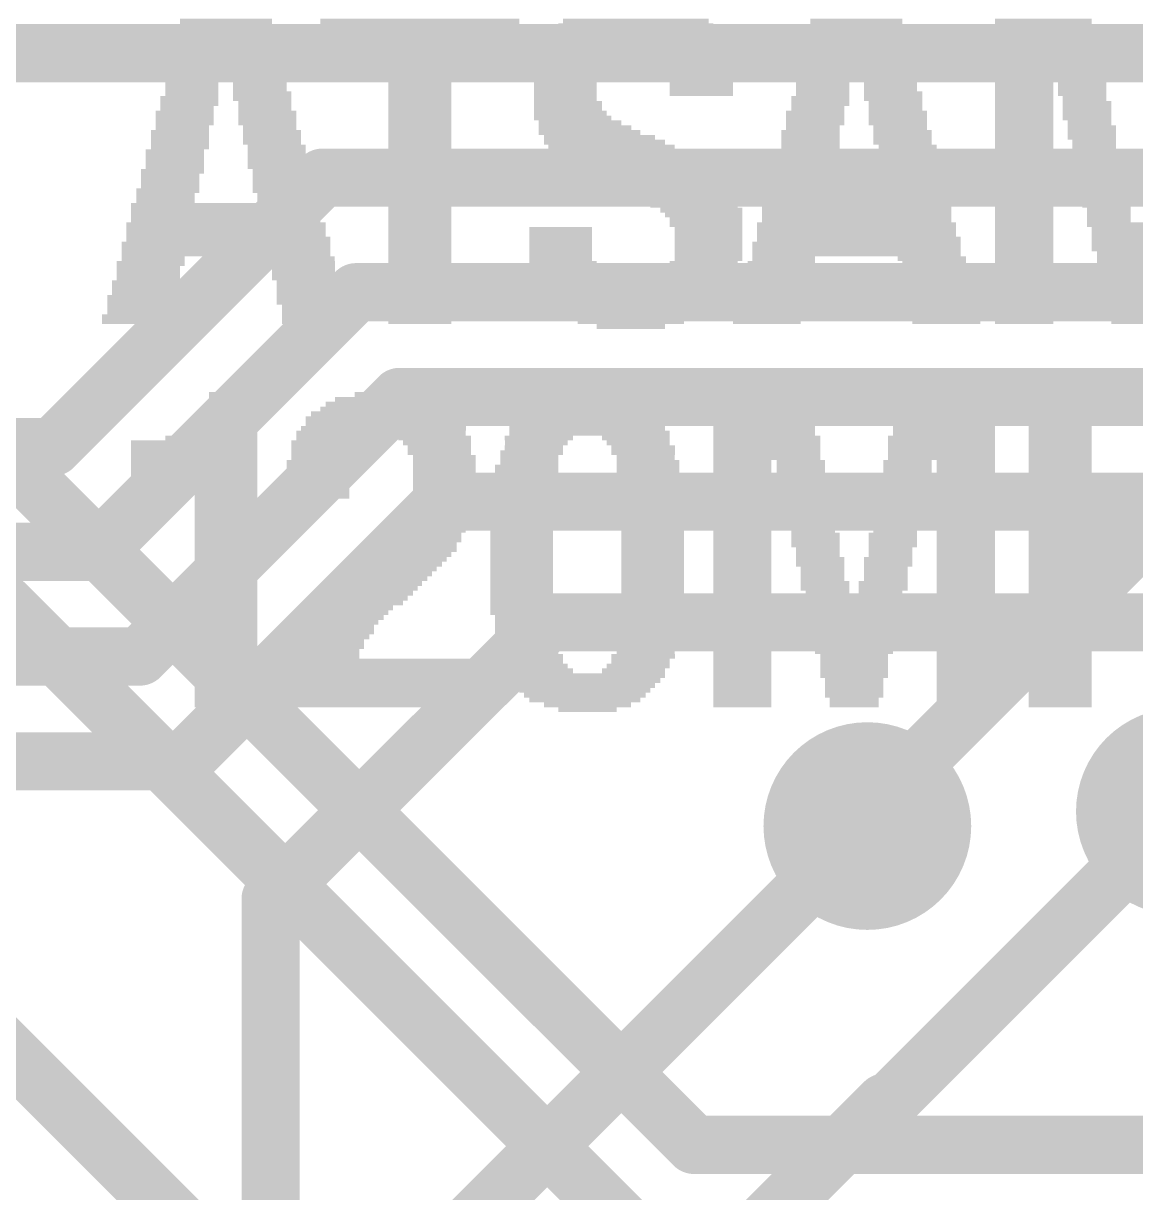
# Model space of a CAD drawing. Extents: x -59 to 59, y -28 to 22.
# Drawn here: x 20.3 to 25.16, y -2.68 to 2.42 of the extents above; entities that cross this region are included whole.
import ezdxf

# ---------------------------------------------------------------- set-up
doc = ezdxf.new("R2010")
doc.units = 0
for name, color, linetype in [('1', 12, 'CONTINUOUS'), ('16', 5, 'CONTINUOUS'), ('18', 110, 'CONTINUOUS'), ('200', 132, 'CONTINUOUS')]:
    doc.layers.add(name, color=color, linetype=linetype)

# ---------------------------------------------------------------- blocks, each defined once
blk = doc.blocks.new('RECT')
blk.add_solid([(-0.5, -0.5), (0.5, -0.5), (-0.5, 0.5), (0.5, 0.5)])
blk = doc.blocks.new('ROUNDV')
at = {"const_width": 0.5}
blk.add_lwpolyline([(0, -0.25, 1), (0, 0.25, 1), (0, -0.25)], format="xyb", dxfattribs=at)

msp = doc.modelspace()

# ---------------------------------------------------------------- linework, layer by layer
at = {"layer": '1', "const_width": 0.254}
for points in [[(19.6128, 2.2933), (31.9627, 2.2933)], [(20.4343, 0.5748), (21.61, 1.7505)], [(32.0055, 1.7505), (21.61, 1.7505)], [(20.6237, 0.1176), (21.7566, 1.2505)], [(32.0055, 1.2505), (21.7566, 1.2505)], [(20.8131, -0.3396), (21.946, 0.7933)], [(32.2107, 0.7933), (21.946, 0.7933)], [(18.0782, 0.5748), (20.4343, 0.5748)], [(21.0024, -0.7968), (22.1353, 0.3361)], [(31.9529, 0.3361), (22.1353, 0.3361)], [(17.8888, 0.1176), (20.6237, 0.1176)], [(22.59, -0.1905), (21.3835, -1.397)], [(31.099, -0.1905), (22.59, -0.1905)], [(17.5956, -0.3396), (20.8131, -0.3396)], [(16.7132, -0.7968), (21.0024, -0.7968)], [(25.3506, -1.016), (24.0806, -2.286)], [(23.987, -1.0795), (21.8915, -3.175)], [(21.3835, -1.397), (21.3835, -3.876)], [(22.3487, -3.9994), (24.0621, -2.286)], [(24.0621, -2.286), (24.0806, -2.286)]]:
    msp.add_lwpolyline(points, dxfattribs=at)
at = {"layer": '1', "const_width": 0.127}
for points in [[(21.61, 1.814, 1), (21.61, 1.687)], [(21.6549, 1.7056, 1), (21.5651, 1.7954)], [(21.7566, 1.314, 1), (21.7566, 1.187)], [(21.8015, 1.2056, 1), (21.7117, 1.2954)], [(21.946, 0.8568, 1), (21.946, 0.7298)], [(21.9909, 0.7484, 1), (21.9011, 0.8382)], [(20.3894, 0.6197, 1), (20.4792, 0.5299)], [(20.4343, 0.5113, 1), (20.4343, 0.6383)], [(22.1353, 0.3996, 1), (22.1353, 0.2726)], [(22.1802, 0.2912, 1), (22.0904, 0.381)], [(20.5788, 0.1625, 1), (20.6686, 0.0727)], [(20.6237, 0.0541, 1), (20.6237, 0.1811)], [(22.59, -0.127, 1), (22.59, -0.254)], [(22.6349, -0.2354, 1), (22.5451, -0.1456)], [(20.7682, -0.2947, 1), (20.858, -0.3845)], [(20.8131, -0.4031, 1), (20.8131, -0.2761)], [(20.9575, -0.7519, 1), (21.0473, -0.8417)], [(21.0024, -0.8603, 1), (21.0024, -0.7333)], [(24.0319, -1.1244, 1), (23.9421, -1.0346)], [(21.447, -1.397, 1), (21.32, -1.397)], [(21.3386, -1.3521, 1), (21.4284, -1.4419)], [(24.0621, -2.2225, 1), (24.0621, -2.3495)], [(24.0357, -2.2411, 1), (24.1255, -2.3309)], [(24.107, -2.3309, 1), (24.0172, -2.2411)], [(24.0806, -2.3495, 1), (24.0806, -2.2225)]]:
    msp.add_lwpolyline(points, format="xyb", dxfattribs=at)
at = {"layer": '16', "const_width": 0.254}
for points in [[(27.924, 2.921), (23.987, -1.016)], [(23.2312, -2.4711), (19.8722, 0.8879)], [(23.0418, -2.9283), (19.415, 0.6985)], [(23.987, -1.0795), (23.987, -1.016)], [(23.1321, -4.953), (19.7593, -1.5802)], [(31.8243, -2.4711), (23.2312, -2.4711)]]:
    msp.add_lwpolyline(points, dxfattribs=at)
at = {"layer": '16', "const_width": 0.127}
for points in [[(24.0505, -1.016, 1), (23.9235, -1.016)], [(23.9421, -0.9711, 1), (24.0319, -1.0609)], [(23.9235, -1.0795, 1), (24.0505, -1.0795)], [(23.2312, -2.4076, 1), (23.2312, -2.5346)], [(23.1863, -2.516, 1), (23.2761, -2.4262)]]:
    msp.add_lwpolyline(points, format="xyb", dxfattribs=at)

# ---------------------------------------------------------------- block references
at = {"layer": '18', "xscale": 0.9064, "yscale": 0.9064}
for p in [(25.3506, -1.016), (25.3506, -1.016), (23.987, -1.0795), (23.987, -1.0795)]:
    msp.add_blockref('ROUNDV', p, dxfattribs=at)
at = {"layer": '200'}
for p, xscale, yscale in [((21.1887, 2.4342), 0.4013, 0.0211), ((21.1887, 2.413), 0.4013, 0.0213), ((21.1887, 2.3918), 0.4013, 0.0211), ((22.0345, 2.4342), 0.8687, 0.0211), ((22.0345, 2.413), 0.8687, 0.0213), ((22.0345, 2.3918), 0.8687, 0.0211), ((22.9654, 2.3918), 0.6985, 0.0211), ((22.9768, 2.413), 0.6756, 0.0213), ((22.9768, 2.4342), 0.635, 0.0211), ((23.9395, 2.4342), 0.4013, 0.0211), ((23.9395, 2.413), 0.4013, 0.0213), ((23.9395, 2.3918), 0.4013, 0.0211), ((24.7548, 2.4342), 0.4216, 0.0211), ((24.7548, 2.413), 0.4216, 0.0213), ((24.7663, 2.3918), 0.4445, 0.0211), ((21.1874, 2.3495), 0.4445, 0.0213), ((21.1887, 2.3707), 0.4013, 0.0211), ((22.0345, 2.3707), 0.8687, 0.0211), ((22.0345, 2.3495), 0.8687, 0.0213), ((22.9667, 2.3495), 0.7823, 0.0213), ((22.9667, 2.3707), 0.7417, 0.0211), ((23.9408, 2.3495), 0.4445, 0.0213), ((23.9395, 2.3707), 0.4013, 0.0211), ((24.7663, 2.3707), 0.4445, 0.0211), ((24.7663, 2.3495), 0.4445, 0.0213), ((21.1988, 2.286), 0.4674, 0.0213), ((21.1874, 2.3283), 0.4445, 0.0211), ((21.1874, 2.3072), 0.4445, 0.0211), ((22.0345, 2.3283), 0.8687, 0.0211), ((22.0345, 2.3072), 0.8687, 0.0211), ((22.0345, 2.286), 0.8687, 0.0213), ((22.7013, 2.286), 0.2972, 0.0213), ((22.9667, 2.3283), 0.7823, 0.0211), ((22.7343, 2.3072), 0.3175, 0.0211), ((23.2093, 2.3072), 0.3378, 0.0211), ((23.2194, 2.286), 0.3175, 0.0213), ((23.9509, 2.286), 0.4648, 0.0213), ((23.9408, 2.3283), 0.4445, 0.0211), ((23.9408, 2.3072), 0.4445, 0.0211), ((24.7764, 2.286), 0.4648, 0.0213), ((24.7663, 2.3283), 0.4445, 0.0211), ((24.7663, 2.3072), 0.4445, 0.0211), ((21.0617, 2.2648), 0.2337, 0.0211), ((21.0617, 2.2437), 0.2337, 0.0211), ((21.3157, 2.2648), 0.2337, 0.0211), ((21.3157, 2.2437), 0.2337, 0.0211), ((22.0345, 2.2648), 0.2743, 0.0211), ((22.0345, 2.2437), 0.2743, 0.0211), ((22.6911, 2.2648), 0.2769, 0.0211), ((22.6911, 2.2437), 0.2769, 0.0211), ((23.2308, 2.2648), 0.2946, 0.0211), ((23.2524, 2.2437), 0.2972, 0.0211), ((23.8125, 2.2648), 0.2337, 0.0211), ((23.8125, 2.2437), 0.2337, 0.0211), ((24.0665, 2.2648), 0.2337, 0.0211), ((24.0665, 2.2437), 0.2337, 0.0211), ((24.7764, 2.2648), 0.4648, 0.0211), ((24.7764, 2.2437), 0.4648, 0.0211), ((21.0617, 2.2225), 0.2337, 0.0213), ((21.0617, 2.2013), 0.2337, 0.0211), ((21.3258, 2.2013), 0.254, 0.0211), ((21.3157, 2.2225), 0.2337, 0.0213), ((22.0345, 2.2225), 0.2743, 0.0213), ((22.0345, 2.2013), 0.2743, 0.0211), ((22.6695, 2.2225), 0.2743, 0.0213), ((22.6695, 2.2013), 0.2743, 0.0211), ((23.2524, 2.2225), 0.2972, 0.0213), ((23.2626, 2.2013), 0.2769, 0.0211), ((23.8125, 2.2225), 0.2337, 0.0213), ((23.8125, 2.2013), 0.2337, 0.0211), ((24.0665, 2.2225), 0.2337, 0.0213), ((24.0767, 2.2013), 0.254, 0.0211), ((24.7764, 2.2225), 0.4648, 0.0213), ((24.7764, 2.2013), 0.4648, 0.0211), ((21.0515, 2.1802), 0.254, 0.0211), ((21.0401, 2.159), 0.2311, 0.0213), ((21.0401, 2.1378), 0.2311, 0.0211), ((21.336, 2.1802), 0.2337, 0.0211), ((21.336, 2.159), 0.2337, 0.0213), ((21.336, 2.1378), 0.2337, 0.0211), ((22.0345, 2.1802), 0.2743, 0.0211), ((22.0345, 2.159), 0.2743, 0.0213), ((22.0345, 2.1378), 0.2743, 0.0211), ((22.6695, 2.1802), 0.2743, 0.0211), ((22.6695, 2.159), 0.2743, 0.0213), ((22.6695, 2.1378), 0.2743, 0.0211), ((23.2626, 2.1802), 0.2769, 0.0211), ((23.2626, 2.159), 0.2769, 0.0213), ((23.2626, 2.1378), 0.2769, 0.0211), ((23.8023, 2.1802), 0.254, 0.0211), ((23.7922, 2.159), 0.2337, 0.0213), ((23.7922, 2.1378), 0.2337, 0.0211), ((24.0881, 2.1802), 0.2311, 0.0211), ((24.0881, 2.159), 0.2311, 0.0213), ((24.0881, 2.1378), 0.2311, 0.0211), ((24.671, 2.1802), 0.254, 0.0211), ((24.671, 2.159), 0.254, 0.0213), ((24.671, 2.1378), 0.254, 0.0211), ((24.9238, 2.1802), 0.2108, 0.0211), ((24.9238, 2.159), 0.2108, 0.0213), ((24.9238, 2.1378), 0.2108, 0.0211), ((21.0287, 2.0955), 0.254, 0.0213), ((21.0401, 2.1167), 0.2311, 0.0211), ((21.3462, 2.1167), 0.254, 0.0211), ((21.3462, 2.0955), 0.254, 0.0213), ((22.0345, 2.1167), 0.2743, 0.0211), ((22.0345, 2.0955), 0.2743, 0.0213), ((22.6695, 2.1167), 0.2743, 0.0211), ((22.6695, 2.0955), 0.2743, 0.0213), ((23.2626, 2.1167), 0.2769, 0.0211), ((23.782, 2.0955), 0.254, 0.0213), ((23.7922, 2.1167), 0.2337, 0.0211), ((24.0995, 2.1167), 0.254, 0.0211), ((24.0995, 2.0955), 0.254, 0.0213), ((24.671, 2.1167), 0.254, 0.0211), ((24.671, 2.0955), 0.254, 0.0213), ((24.9238, 2.1167), 0.2108, 0.0211), ((24.9339, 2.0955), 0.1905, 0.0213), ((21.0083, 2.032), 0.254, 0.0213), ((21.0287, 2.0743), 0.254, 0.0211), ((21.0185, 2.0532), 0.2337, 0.0211), ((21.369, 2.032), 0.254, 0.0213), ((21.3576, 2.0743), 0.2311, 0.0211), ((21.3576, 2.0532), 0.2311, 0.0211), ((22.0345, 2.0743), 0.2743, 0.0211), ((22.0345, 2.0532), 0.2743, 0.0211), ((22.0345, 2.032), 0.2743, 0.0213), ((22.6809, 2.0743), 0.2972, 0.0211), ((22.6809, 2.0532), 0.2972, 0.0211), ((22.6911, 2.032), 0.3175, 0.0213), ((23.7592, 2.032), 0.254, 0.0213), ((23.782, 2.0743), 0.254, 0.0211), ((23.7706, 2.0532), 0.2311, 0.0211), ((24.1198, 2.032), 0.254, 0.0213), ((24.1097, 2.0743), 0.2337, 0.0211), ((24.1097, 2.0532), 0.2337, 0.0211), ((24.671, 2.0743), 0.254, 0.0211), ((24.671, 2.0532), 0.254, 0.0211), ((24.671, 2.032), 0.254, 0.0213), ((24.9453, 2.0743), 0.2134, 0.0211), ((24.9453, 2.0532), 0.2134, 0.0211), ((24.9453, 2.032), 0.2134, 0.0213), ((21.0083, 2.0108), 0.254, 0.0211), ((21.0083, 1.9897), 0.254, 0.0211), ((21.369, 2.0108), 0.254, 0.0211), ((21.369, 1.9897), 0.254, 0.0211), ((22.0345, 2.0108), 0.2743, 0.0211), ((22.0345, 1.9897), 0.2743, 0.0211), ((22.7013, 2.0108), 0.3378, 0.0211), ((22.733, 1.9897), 0.3607, 0.0211), ((23.7592, 2.0108), 0.254, 0.0211), ((23.7592, 1.9897), 0.254, 0.0211), ((24.1198, 2.0108), 0.254, 0.0211), ((24.1198, 1.9897), 0.254, 0.0211), ((24.671, 2.0108), 0.254, 0.0211), ((24.671, 1.9897), 0.254, 0.0211), ((24.9453, 2.0108), 0.2134, 0.0211), ((24.9568, 1.9897), 0.1905, 0.0211), ((20.988, 1.9473), 0.254, 0.0211), ((20.9982, 1.9685), 0.2337, 0.0213), ((21.3893, 1.9473), 0.254, 0.0211), ((21.3792, 1.9685), 0.2337, 0.0213), ((22.0345, 1.9685), 0.2743, 0.0213), ((22.0345, 1.9473), 0.2743, 0.0211), ((22.7546, 1.9685), 0.4039, 0.0213), ((22.7749, 1.9473), 0.4445, 0.0211), ((23.7388, 1.9473), 0.254, 0.0211), ((23.749, 1.9685), 0.2337, 0.0213), ((24.13, 1.9685), 0.2337, 0.0213), ((24.1402, 1.9473), 0.254, 0.0211), ((24.671, 1.9685), 0.254, 0.0213), ((24.671, 1.9473), 0.254, 0.0211), ((24.9669, 1.9685), 0.2108, 0.0213), ((24.9669, 1.9473), 0.2108, 0.0211), ((20.988, 1.9262), 0.254, 0.0211), ((20.988, 1.905), 0.254, 0.0213), ((20.988, 1.8838), 0.254, 0.0211), ((21.3893, 1.9262), 0.254, 0.0211), ((21.3893, 1.905), 0.254, 0.0213), ((21.4097, 1.8838), 0.254, 0.0211), ((22.0345, 1.9262), 0.2743, 0.0211), ((22.0345, 1.905), 0.2743, 0.0213), ((22.0345, 1.8838), 0.2743, 0.0211), ((22.8181, 1.9262), 0.4851, 0.0211), ((22.8397, 1.905), 0.5283, 0.0213), ((22.8714, 1.8838), 0.5512, 0.0211), ((23.7388, 1.9262), 0.254, 0.0211), ((23.7388, 1.905), 0.254, 0.0213), ((23.7388, 1.8838), 0.254, 0.0211), ((24.1402, 1.9262), 0.254, 0.0211), ((24.1402, 1.905), 0.254, 0.0213), ((24.163, 1.8838), 0.254, 0.0211), ((24.671, 1.9262), 0.254, 0.0211), ((24.671, 1.905), 0.254, 0.0213), ((24.671, 1.8838), 0.254, 0.0211), ((24.9669, 1.9262), 0.2108, 0.0211), ((24.9771, 1.905), 0.1905, 0.0213), ((24.9771, 1.8838), 0.1905, 0.0211), ((20.9652, 1.8627), 0.254, 0.0211), ((20.9652, 1.8415), 0.254, 0.0213), ((21.4097, 1.8627), 0.254, 0.0211), ((21.4097, 1.8415), 0.254, 0.0213), ((22.0345, 1.8627), 0.2743, 0.0211), ((22.0345, 1.8415), 0.2743, 0.0213), ((22.9133, 1.8627), 0.5944, 0.0211), ((22.9451, 1.8415), 0.6121, 0.0213), ((23.7185, 1.8627), 0.254, 0.0211), ((23.7185, 1.8415), 0.254, 0.0213), ((24.163, 1.8627), 0.254, 0.0211), ((24.163, 1.8415), 0.254, 0.0213), ((24.671, 1.8627), 0.254, 0.0211), ((24.671, 1.8415), 0.254, 0.0213), ((24.9872, 1.8627), 0.2108, 0.0211), ((24.9872, 1.8415), 0.2108, 0.0213), ((20.955, 1.778), 0.2743, 0.0213), ((20.9652, 1.8203), 0.254, 0.0211), ((20.9652, 1.7992), 0.254, 0.0211), ((21.4097, 1.8203), 0.254, 0.0211), ((21.4211, 1.7992), 0.2769, 0.0211), ((21.4325, 1.778), 0.254, 0.0213), ((22.0345, 1.8203), 0.2743, 0.0211), ((22.0345, 1.7992), 0.2743, 0.0211), ((22.0345, 1.778), 0.2743, 0.0213), ((22.9667, 1.8203), 0.6147, 0.0211), ((22.9972, 1.7992), 0.635, 0.0211), ((23.02, 1.778), 0.635, 0.0213), ((23.7071, 1.778), 0.2769, 0.0213), ((23.7185, 1.8203), 0.254, 0.0211), ((23.7185, 1.7992), 0.254, 0.0211), ((24.163, 1.8203), 0.254, 0.0211), ((24.1732, 1.7992), 0.2743, 0.0211), ((24.1833, 1.778), 0.254, 0.0213), ((24.671, 1.8203), 0.254, 0.0211), ((24.671, 1.7992), 0.254, 0.0211), ((24.671, 1.778), 0.254, 0.0213), ((24.9872, 1.8203), 0.2108, 0.0211), ((24.9974, 1.7992), 0.1905, 0.0211), ((24.9974, 1.778), 0.1905, 0.0213), ((20.9448, 1.7568), 0.254, 0.0211), ((20.9448, 1.7357), 0.254, 0.0211), ((21.4325, 1.7568), 0.254, 0.0211), ((21.4325, 1.7357), 0.254, 0.0211), ((22.0345, 1.7568), 0.2743, 0.0211), ((22.0345, 1.7357), 0.2743, 0.0211), ((23.0505, 1.7568), 0.6147, 0.0211), ((23.0823, 1.7357), 0.5918, 0.0211), ((23.6957, 1.7568), 0.254, 0.0211), ((23.6957, 1.7357), 0.254, 0.0211), ((24.1833, 1.7568), 0.254, 0.0211), ((24.1833, 1.7357), 0.254, 0.0211), ((24.671, 1.7568), 0.254, 0.0211), ((24.671, 1.7357), 0.254, 0.0211), ((25.0088, 1.7568), 0.2134, 0.0211), ((25.0088, 1.7357), 0.2134, 0.0211), ((20.9347, 1.6933), 0.2743, 0.0211), ((20.9448, 1.7145), 0.254, 0.0213), ((21.4427, 1.7145), 0.2743, 0.0213), ((21.4427, 1.6933), 0.2743, 0.0211), ((22.0345, 1.7145), 0.2743, 0.0213), ((22.0345, 1.6933), 0.2743, 0.0211), ((23.1153, 1.7145), 0.5715, 0.0213), ((23.147, 1.6933), 0.508, 0.0211), ((23.6855, 1.6933), 0.2743, 0.0211), ((23.6957, 1.7145), 0.254, 0.0213), ((24.1935, 1.7145), 0.2743, 0.0213), ((24.1935, 1.6933), 0.2743, 0.0211), ((24.671, 1.7145), 0.254, 0.0213), ((24.671, 1.6933), 0.254, 0.0211), ((25.0203, 1.7145), 0.1905, 0.0213), ((25.0203, 1.6933), 0.1905, 0.0211), ((21.1874, 1.6298), 0.8255, 0.0211), ((20.9245, 1.6722), 0.254, 0.0211), ((20.9245, 1.651), 0.254, 0.0213), ((21.4528, 1.6722), 0.254, 0.0211), ((21.4528, 1.651), 0.254, 0.0213), ((22.0345, 1.6722), 0.2743, 0.0211), ((22.0345, 1.651), 0.2743, 0.0213), ((22.0345, 1.6298), 0.2743, 0.0211), ((23.1889, 1.6722), 0.4648, 0.0211), ((23.2093, 1.651), 0.4242, 0.0213), ((23.2308, 1.6298), 0.381, 0.0211), ((23.9408, 1.6298), 0.8255, 0.0211), ((23.6753, 1.6722), 0.254, 0.0211), ((23.6753, 1.651), 0.254, 0.0213), ((24.2037, 1.6722), 0.254, 0.0211), ((24.2037, 1.651), 0.254, 0.0213), ((24.671, 1.6722), 0.254, 0.0211), ((24.671, 1.651), 0.254, 0.0213), ((24.671, 1.6298), 0.254, 0.0211), ((25.0203, 1.6722), 0.1905, 0.0211), ((25.0304, 1.651), 0.2108, 0.0213), ((25.0304, 1.6298), 0.2108, 0.0211), ((21.1874, 1.6087), 0.8255, 0.0211), ((21.1874, 1.5875), 0.8255, 0.0213), ((22.0345, 1.6087), 0.2743, 0.0211), ((22.0345, 1.5875), 0.2743, 0.0213), ((23.2626, 1.6087), 0.3581, 0.0211), ((23.2728, 1.5875), 0.3378, 0.0213), ((23.9408, 1.6087), 0.8255, 0.0211), ((23.9408, 1.5875), 0.8255, 0.0213), ((24.671, 1.6087), 0.254, 0.0211), ((24.671, 1.5875), 0.254, 0.0213), ((25.0406, 1.6087), 0.1905, 0.0211), ((25.0406, 1.5875), 0.1905, 0.0213), ((21.1887, 1.5452), 0.8687, 0.0211), ((21.1887, 1.524), 0.8687, 0.0213), ((21.1874, 1.5663), 0.8255, 0.0211), ((22.0345, 1.5663), 0.2743, 0.0211), ((22.0345, 1.5452), 0.2743, 0.0211), ((22.0345, 1.524), 0.2743, 0.0213), ((22.6492, 1.524), 0.2743, 0.0213), ((23.2829, 1.5663), 0.3175, 0.0211), ((23.2829, 1.5452), 0.3175, 0.0211), ((23.2943, 1.524), 0.2946, 0.0213), ((23.9395, 1.5452), 0.8687, 0.0211), ((23.9395, 1.524), 0.8687, 0.0213), ((23.9408, 1.5663), 0.8255, 0.0211), ((24.671, 1.5663), 0.254, 0.0211), ((24.671, 1.5452), 0.254, 0.0211), ((24.671, 1.524), 0.254, 0.0213), ((25.1574, 1.5452), 0.4242, 0.0211), ((25.0406, 1.5663), 0.1905, 0.0211), ((25.1562, 1.524), 0.381, 0.0213), ((21.1988, 1.4817), 0.889, 0.0211), ((21.1887, 1.5028), 0.8687, 0.0211), ((22.0345, 1.5028), 0.2743, 0.0211), ((22.0345, 1.4817), 0.2743, 0.0211), ((22.6492, 1.5028), 0.2743, 0.0211), ((22.6492, 1.4817), 0.2743, 0.0211), ((23.2943, 1.5028), 0.2946, 0.0211), ((23.2943, 1.4817), 0.2946, 0.0211), ((23.9395, 1.5028), 0.8687, 0.0211), ((23.9497, 1.4817), 0.889, 0.0211), ((24.671, 1.5028), 0.254, 0.0211), ((24.671, 1.4817), 0.254, 0.0211), ((25.1562, 1.5028), 0.381, 0.0211), ((25.1562, 1.4817), 0.381, 0.0211), ((21.1887, 1.4605), 0.9093, 0.0213), ((21.1887, 1.4393), 0.9093, 0.0211), ((22.0345, 1.4605), 0.2743, 0.0213), ((22.0345, 1.4393), 0.2743, 0.0211), ((22.6492, 1.4605), 0.2743, 0.0213), ((22.6492, 1.4393), 0.2743, 0.0211), ((23.2943, 1.4605), 0.2946, 0.0213), ((23.2943, 1.4393), 0.2946, 0.0211), ((23.9395, 1.4605), 0.9093, 0.0213), ((23.9395, 1.4393), 0.9093, 0.0211), ((24.671, 1.4605), 0.254, 0.0213), ((24.671, 1.4393), 0.254, 0.0211), ((25.1562, 1.4605), 0.381, 0.0213), ((25.1562, 1.4393), 0.381, 0.0211), ((20.8598, 1.3758), 0.2972, 0.0211), ((21.1887, 1.4182), 0.9093, 0.0211), ((20.8712, 1.397), 0.2743, 0.0213), ((21.5163, 1.397), 0.2946, 0.0213), ((21.5265, 1.3758), 0.2743, 0.0211), ((22.0345, 1.4182), 0.2743, 0.0211), ((22.0345, 1.397), 0.2743, 0.0213), ((22.0345, 1.3758), 0.2743, 0.0211), ((22.6593, 1.3758), 0.2946, 0.0211), ((22.6492, 1.4182), 0.2743, 0.0211), ((22.6492, 1.397), 0.2743, 0.0213), ((23.2728, 1.3758), 0.2972, 0.0211), ((23.2943, 1.4182), 0.2946, 0.0211), ((23.2943, 1.397), 0.2946, 0.0213), ((23.6118, 1.3758), 0.2946, 0.0211), ((23.9395, 1.4182), 0.9093, 0.0211), ((23.622, 1.397), 0.2743, 0.0213), ((24.2684, 1.397), 0.2972, 0.0213), ((24.2786, 1.3758), 0.2769, 0.0211), ((24.671, 1.4182), 0.254, 0.0211), ((24.671, 1.397), 0.254, 0.0213), ((24.671, 1.3758), 0.254, 0.0211), ((25.1574, 1.4182), 0.3378, 0.0211), ((25.1574, 1.397), 0.3378, 0.0213), ((25.1574, 1.3758), 0.3378, 0.0211), ((20.8496, 1.3547), 0.2769, 0.0211), ((20.8496, 1.3335), 0.2769, 0.0213), ((21.5265, 1.3547), 0.2743, 0.0211), ((21.5265, 1.3335), 0.2743, 0.0213), ((22.0345, 1.3547), 0.2743, 0.0211), ((22.0345, 1.3335), 0.2743, 0.0213), ((22.6809, 1.3335), 0.2972, 0.0213), ((22.6695, 1.3547), 0.2743, 0.0211), ((23.2626, 1.3335), 0.3175, 0.0213), ((23.2728, 1.3547), 0.2972, 0.0211), ((23.6017, 1.3547), 0.2743, 0.0211), ((23.6017, 1.3335), 0.2743, 0.0213), ((24.2786, 1.3547), 0.2769, 0.0211), ((24.2786, 1.3335), 0.2769, 0.0213), ((24.671, 1.3547), 0.254, 0.0211), ((24.671, 1.3335), 0.254, 0.0213), ((25.1574, 1.3547), 0.3378, 0.0211), ((25.1574, 1.3335), 0.2972, 0.0213), ((20.8394, 1.2912), 0.2972, 0.0211), ((20.828, 1.27), 0.2743, 0.0213), ((20.8496, 1.3123), 0.2769, 0.0211), ((21.5379, 1.3123), 0.2972, 0.0211), ((21.5481, 1.2912), 0.2769, 0.0211), ((21.5481, 1.27), 0.2769, 0.0213), ((22.0345, 1.3123), 0.2743, 0.0211), ((22.0345, 1.2912), 0.2743, 0.0211), ((22.0345, 1.27), 0.2743, 0.0213), ((22.6911, 1.3123), 0.3175, 0.0211), ((22.7228, 1.2912), 0.3404, 0.0211), ((22.9654, 1.27), 0.8255, 0.0213), ((23.2207, 1.2912), 0.3607, 0.0211), ((23.2423, 1.3123), 0.3175, 0.0211), ((23.5903, 1.2912), 0.2972, 0.0211), ((23.5801, 1.27), 0.2769, 0.0213), ((23.6017, 1.3123), 0.2743, 0.0211), ((24.2888, 1.3123), 0.2972, 0.0211), ((24.3002, 1.2912), 0.2743, 0.0211), ((24.3002, 1.27), 0.2743, 0.0213), ((24.671, 1.3123), 0.254, 0.0211), ((24.671, 1.2912), 0.254, 0.0211), ((24.671, 1.27), 0.254, 0.0213), ((25.1574, 1.3123), 0.2972, 0.0211), ((25.1574, 1.2912), 0.2972, 0.0211), ((25.1574, 1.27), 0.2972, 0.0213), ((20.8178, 1.2277), 0.2946, 0.0211), ((20.828, 1.2488), 0.2743, 0.0211), ((21.5481, 1.2488), 0.2769, 0.0211), ((21.5583, 1.2277), 0.2972, 0.0211), ((22.0345, 1.2488), 0.2743, 0.0211), ((22.0345, 1.2277), 0.2743, 0.0211), ((22.9768, 1.2488), 0.8026, 0.0211), ((22.9667, 1.2277), 0.7823, 0.0211), ((23.5699, 1.2277), 0.2972, 0.0211), ((23.5801, 1.2488), 0.2769, 0.0211), ((24.3103, 1.2277), 0.2946, 0.0211), ((24.3002, 1.2488), 0.2743, 0.0211), ((24.671, 1.2488), 0.254, 0.0211), ((24.671, 1.2277), 0.254, 0.0211), ((25.1574, 1.2488), 0.2972, 0.0211), ((25.1562, 1.2277), 0.254, 0.0211), ((20.8178, 1.2065), 0.2946, 0.0213), ((20.8178, 1.1853), 0.2946, 0.0211), ((20.8077, 1.1642), 0.2743, 0.0211), ((21.5583, 1.2065), 0.2972, 0.0213), ((21.5697, 1.1853), 0.2743, 0.0211), ((21.5697, 1.1642), 0.2743, 0.0211), ((22.0345, 1.2065), 0.2743, 0.0213), ((22.0345, 1.1853), 0.2743, 0.0211), ((22.0345, 1.1642), 0.2743, 0.0211), ((22.9667, 1.2065), 0.7417, 0.0213), ((22.9654, 1.1853), 0.6985, 0.0211), ((22.9565, 1.1642), 0.635, 0.0211), ((23.5699, 1.2065), 0.2972, 0.0213), ((23.5699, 1.1853), 0.2972, 0.0211), ((23.5585, 1.1642), 0.2743, 0.0211), ((24.3103, 1.2065), 0.2946, 0.0213), ((24.3205, 1.1853), 0.2743, 0.0211), ((24.3205, 1.1642), 0.2743, 0.0211), ((24.671, 1.2065), 0.254, 0.0213), ((24.671, 1.1853), 0.254, 0.0211), ((24.671, 1.1642), 0.254, 0.0211), ((25.1562, 1.2065), 0.254, 0.0213), ((25.1562, 1.1853), 0.254, 0.0211), ((25.1562, 1.1642), 0.254, 0.0211), ((20.7963, 1.143), 0.2972, 0.0213), ((20.7963, 1.1218), 0.2972, 0.0211), ((21.5798, 1.143), 0.2946, 0.0213), ((21.5798, 1.1218), 0.2946, 0.0211), ((22.0345, 1.143), 0.2743, 0.0213), ((22.0345, 1.1218), 0.2743, 0.0211), ((22.9552, 1.143), 0.5512, 0.0213), ((22.9552, 1.1218), 0.4648, 0.0211), ((23.5483, 1.143), 0.2946, 0.0213), ((23.5483, 1.1218), 0.2946, 0.0211), ((24.3319, 1.143), 0.2972, 0.0213), ((24.3319, 1.1218), 0.2972, 0.0211), ((24.671, 1.143), 0.254, 0.0213), ((24.671, 1.1218), 0.254, 0.0211), ((25.1574, 1.143), 0.2108, 0.0213), ((25.1574, 1.1218), 0.2108, 0.0211), ((22.9552, 1.1007), 0.2972, 0.0211), ((23.5267, 0.8255), 0.4242, 0.0213), ((24.3319, 0.8255), 0.4242, 0.0213), ((24.8285, 0.8255), 0.2743, 0.0213), ((21.2204, 0.8043), 0.2108, 0.0211), ((21.2204, 0.7832), 0.2108, 0.0211), ((21.2204, 0.762), 0.2108, 0.0213), ((21.8656, 0.762), 0.4851, 0.0213), ((21.8656, 0.7832), 0.4039, 0.0211), ((21.877, 0.8043), 0.254, 0.0211), ((22.7647, 0.762), 0.4648, 0.0213), ((22.766, 0.7832), 0.381, 0.0211), ((22.7762, 0.8043), 0.2337, 0.0211), ((23.5267, 0.8043), 0.4242, 0.0211), ((23.5267, 0.7832), 0.4242, 0.0211), ((23.5267, 0.762), 0.4242, 0.0213), ((24.3319, 0.8043), 0.4242, 0.0211), ((24.3319, 0.7832), 0.4242, 0.0211), ((24.3319, 0.762), 0.4242, 0.0213), ((24.8285, 0.8043), 0.2743, 0.0211), ((24.8285, 0.7832), 0.2743, 0.0211), ((24.8285, 0.762), 0.2743, 0.0213), ((21.209, 0.7408), 0.2337, 0.0211), ((21.209, 0.7197), 0.2337, 0.0211), ((21.8656, 0.7197), 0.6121, 0.0211), ((21.8758, 0.7408), 0.5512, 0.0211), ((22.7749, 0.7197), 0.5715, 0.0211), ((22.7762, 0.7408), 0.5283, 0.0211), ((23.5267, 0.7408), 0.4242, 0.0211), ((23.5369, 0.7197), 0.4445, 0.0211), ((24.3218, 0.7197), 0.4445, 0.0211), ((24.3319, 0.7408), 0.4242, 0.0211), ((24.8285, 0.7408), 0.2743, 0.0211), ((24.8285, 0.7197), 0.2743, 0.0211), ((21.1773, 0.6562), 0.2972, 0.0211), ((21.1887, 0.6773), 0.2743, 0.0211), ((21.1988, 0.6985), 0.254, 0.0213), ((21.8758, 0.6562), 0.7188, 0.0211), ((21.8656, 0.6985), 0.6579, 0.0213), ((21.8758, 0.6773), 0.6782, 0.0211), ((22.7647, 0.6562), 0.6782, 0.0211), ((22.766, 0.6773), 0.635, 0.0211), ((22.7762, 0.6985), 0.6147, 0.0213), ((23.5369, 0.6985), 0.4445, 0.0213), ((23.5369, 0.6773), 0.4445, 0.0211), ((23.5369, 0.6562), 0.4445, 0.0211), ((24.3218, 0.6985), 0.4445, 0.0213), ((24.3218, 0.6773), 0.4445, 0.0211), ((24.3218, 0.6562), 0.4445, 0.0211), ((24.8285, 0.6985), 0.2743, 0.0213), ((24.8285, 0.6773), 0.2743, 0.0211), ((24.8285, 0.6562), 0.2743, 0.0211), ((21.1252, 0.6138), 0.4013, 0.0211), ((21.1569, 0.635), 0.3378, 0.0213), ((21.8656, 0.635), 0.7391, 0.0213), ((21.6548, 0.6138), 0.3175, 0.0211), ((22.0993, 0.6138), 0.3175, 0.0211), ((22.5539, 0.6138), 0.2972, 0.0211), ((22.7749, 0.635), 0.6985, 0.0213), ((22.9768, 0.6138), 0.2946, 0.0211), ((23.5483, 0.6138), 0.4674, 0.0211), ((23.5369, 0.635), 0.4445, 0.0213), ((24.3103, 0.6138), 0.4674, 0.0211), ((24.3218, 0.635), 0.4445, 0.0213), ((24.8285, 0.635), 0.2743, 0.0213), ((24.8285, 0.6138), 0.2743, 0.0211), ((21.0503, 0.5927), 0.5512, 0.0211), ((21.0503, 0.5715), 0.5512, 0.0213), ((21.6319, 0.5927), 0.3175, 0.0211), ((21.6218, 0.5715), 0.2972, 0.0213), ((22.1094, 0.5927), 0.2972, 0.0211), ((22.1196, 0.5715), 0.2769, 0.0213), ((22.5323, 0.5715), 0.254, 0.0213), ((22.5425, 0.5927), 0.2743, 0.0211), ((22.987, 0.5927), 0.2743, 0.0211), ((23.0086, 0.5715), 0.2769, 0.0213), ((23.5483, 0.5927), 0.4674, 0.0211), ((23.5483, 0.5715), 0.4674, 0.0213), ((24.3103, 0.5927), 0.4674, 0.0211), ((24.3103, 0.5715), 0.4674, 0.0213), ((24.8285, 0.5927), 0.2743, 0.0211), ((24.8285, 0.5715), 0.2743, 0.0213), ((21.0503, 0.5503), 0.5512, 0.0211), ((21.0503, 0.5292), 0.5512, 0.0211), ((21.0503, 0.508), 0.5512, 0.0213), ((21.6014, 0.508), 0.2972, 0.0213), ((21.6116, 0.5503), 0.2769, 0.0211), ((21.6116, 0.5292), 0.2769, 0.0211), ((22.1196, 0.5503), 0.2769, 0.0211), ((22.1412, 0.5292), 0.2743, 0.0211), ((22.1412, 0.508), 0.2743, 0.0213), ((22.512, 0.5292), 0.254, 0.0211), ((22.512, 0.508), 0.254, 0.0213), ((22.5222, 0.5503), 0.2743, 0.0211), ((23.0086, 0.5503), 0.2769, 0.0211), ((23.02, 0.5292), 0.254, 0.0211), ((23.0302, 0.508), 0.2743, 0.0213), ((23.5483, 0.5503), 0.4674, 0.0211), ((23.5483, 0.5292), 0.4674, 0.0211), ((23.4417, 0.508), 0.254, 0.0213), ((23.6969, 0.508), 0.2108, 0.0213), ((24.1618, 0.508), 0.2108, 0.0213), ((24.3103, 0.5503), 0.4674, 0.0211), ((24.3103, 0.5292), 0.4674, 0.0211), ((24.417, 0.508), 0.254, 0.0213), ((24.8285, 0.5503), 0.2743, 0.0211), ((24.8285, 0.5292), 0.2743, 0.0211), ((24.8285, 0.508), 0.2743, 0.0213), ((21.0503, 0.4868), 0.5512, 0.0211), ((21.0503, 0.4657), 0.5512, 0.0211), ((21.59, 0.4868), 0.2743, 0.0211), ((21.59, 0.4657), 0.2743, 0.0211), ((22.1412, 0.4868), 0.2743, 0.0211), ((22.1412, 0.4657), 0.2743, 0.0211), ((22.5006, 0.4868), 0.2769, 0.0211), ((22.5006, 0.4657), 0.2769, 0.0211), ((23.0302, 0.4868), 0.2743, 0.0211), ((23.0302, 0.4657), 0.2743, 0.0211), ((23.4417, 0.4868), 0.254, 0.0211), ((23.4417, 0.4657), 0.254, 0.0211), ((23.6969, 0.4868), 0.2108, 0.0211), ((23.6969, 0.4657), 0.2108, 0.0211), ((24.1618, 0.4868), 0.2108, 0.0211), ((24.1618, 0.4657), 0.2108, 0.0211), ((24.417, 0.4868), 0.254, 0.0211), ((24.417, 0.4657), 0.254, 0.0211), ((24.8285, 0.4868), 0.2743, 0.0211), ((24.8285, 0.4657), 0.2743, 0.0211), ((21.0503, 0.4445), 0.5512, 0.0213), ((21.0503, 0.4233), 0.5512, 0.0211), ((21.1887, 0.4022), 0.2743, 0.0211), ((21.59, 0.4445), 0.2743, 0.0213), ((21.59, 0.4233), 0.2743, 0.0211), ((21.59, 0.4022), 0.2743, 0.0211), ((22.1412, 0.4445), 0.2743, 0.0213), ((22.1412, 0.4233), 0.2743, 0.0211), ((22.1412, 0.4022), 0.2743, 0.0211), ((22.5006, 0.4445), 0.2769, 0.0213), ((22.4892, 0.4233), 0.254, 0.0211), ((22.4892, 0.4022), 0.254, 0.0211), ((23.0403, 0.4445), 0.254, 0.0213), ((23.0403, 0.4233), 0.254, 0.0211), ((23.0403, 0.4022), 0.254, 0.0211), ((23.4417, 0.4445), 0.254, 0.0213), ((23.4417, 0.4233), 0.254, 0.0211), ((23.4417, 0.4022), 0.254, 0.0211), ((23.6969, 0.4445), 0.2108, 0.0213), ((23.7172, 0.4022), 0.2108, 0.0211), ((23.7071, 0.4233), 0.1905, 0.0211), ((24.1414, 0.4022), 0.2108, 0.0211), ((24.1516, 0.4233), 0.1905, 0.0211), ((24.1618, 0.4445), 0.2108, 0.0213), ((24.417, 0.4445), 0.254, 0.0213), ((24.417, 0.4233), 0.254, 0.0211), ((24.417, 0.4022), 0.254, 0.0211), ((24.8285, 0.4445), 0.2743, 0.0213), ((24.8285, 0.4233), 0.2743, 0.0211), ((24.8285, 0.4022), 0.2743, 0.0211), ((21.1887, 0.381), 0.2743, 0.0213), ((21.1887, 0.3598), 0.2743, 0.0211), ((21.59, 0.381), 0.2743, 0.0213), ((21.59, 0.3598), 0.2743, 0.0211), ((22.1412, 0.381), 0.2743, 0.0213), ((22.1412, 0.3598), 0.2743, 0.0211), ((22.479, 0.3598), 0.2743, 0.0211), ((22.4892, 0.381), 0.254, 0.0213), ((23.0505, 0.381), 0.2743, 0.0213), ((23.0505, 0.3598), 0.2743, 0.0211), ((23.4417, 0.381), 0.254, 0.0213), ((23.4417, 0.3598), 0.254, 0.0211), ((23.7172, 0.381), 0.2108, 0.0213), ((23.7172, 0.3598), 0.2108, 0.0211), ((24.1414, 0.381), 0.2108, 0.0213), ((24.1414, 0.3598), 0.2108, 0.0211), ((24.417, 0.381), 0.254, 0.0213), ((24.417, 0.3598), 0.254, 0.0211), ((24.8285, 0.381), 0.2743, 0.0213), ((24.8285, 0.3598), 0.2743, 0.0211), ((21.1887, 0.3387), 0.2743, 0.0211), ((21.1887, 0.3175), 0.2743, 0.0213), ((21.1887, 0.2963), 0.2743, 0.0211), ((22.1196, 0.3175), 0.2769, 0.0213), ((22.1196, 0.2963), 0.2769, 0.0211), ((22.1412, 0.3387), 0.2743, 0.0211), ((22.479, 0.3387), 0.2743, 0.0211), ((22.479, 0.3175), 0.2743, 0.0213), ((22.479, 0.2963), 0.2743, 0.0211), ((23.0505, 0.3387), 0.2743, 0.0211), ((23.0505, 0.3175), 0.2743, 0.0213), ((23.0505, 0.2963), 0.2743, 0.0211), ((23.4417, 0.3387), 0.254, 0.0211), ((23.4417, 0.3175), 0.254, 0.0213), ((23.4417, 0.2963), 0.254, 0.0211), ((23.7172, 0.3387), 0.2108, 0.0211), ((23.7274, 0.3175), 0.1905, 0.0213), ((23.7388, 0.2963), 0.2134, 0.0211), ((24.1198, 0.2963), 0.2134, 0.0211), ((24.1414, 0.3387), 0.2108, 0.0211), ((24.1313, 0.3175), 0.1905, 0.0213), ((24.417, 0.3387), 0.254, 0.0211), ((24.417, 0.3175), 0.254, 0.0213), ((24.417, 0.2963), 0.254, 0.0211), ((24.8285, 0.3387), 0.2743, 0.0211), ((24.8285, 0.3175), 0.2743, 0.0213), ((24.8285, 0.2963), 0.2743, 0.0211), ((21.1887, 0.2752), 0.2743, 0.0211), ((21.1887, 0.254), 0.2743, 0.0213), ((22.1094, 0.254), 0.2972, 0.0213), ((22.1196, 0.2752), 0.2769, 0.0211), ((22.479, 0.2752), 0.2743, 0.0211), ((22.479, 0.254), 0.2743, 0.0213), ((23.0505, 0.2752), 0.2743, 0.0211), ((23.0505, 0.254), 0.2743, 0.0213), ((23.4417, 0.2752), 0.254, 0.0211), ((23.4417, 0.254), 0.254, 0.0213), ((23.7388, 0.2752), 0.2134, 0.0211), ((23.7388, 0.254), 0.2134, 0.0213), ((24.1198, 0.2752), 0.2134, 0.0211), ((24.1198, 0.254), 0.2134, 0.0213), ((24.417, 0.2752), 0.254, 0.0211), ((24.417, 0.254), 0.254, 0.0213), ((25.1257, 0.2752), 0.8687, 0.0211), ((25.1257, 0.254), 0.8687, 0.0213), ((21.1887, 0.2328), 0.2743, 0.0211), ((21.1887, 0.2117), 0.2743, 0.0211), ((22.0878, 0.2328), 0.2946, 0.0211), ((22.0878, 0.2117), 0.2946, 0.0211), ((22.479, 0.2328), 0.2743, 0.0211), ((22.479, 0.2117), 0.2743, 0.0211), ((23.0505, 0.2328), 0.2743, 0.0211), ((23.0505, 0.2117), 0.2743, 0.0211), ((23.4417, 0.2328), 0.254, 0.0211), ((23.4417, 0.2117), 0.254, 0.0211), ((23.7503, 0.2328), 0.1905, 0.0211), ((23.7503, 0.2117), 0.1905, 0.0211), ((24.1084, 0.2328), 0.1905, 0.0211), ((24.1084, 0.2117), 0.1905, 0.0211), ((24.417, 0.2328), 0.254, 0.0211), ((24.417, 0.2117), 0.254, 0.0211), ((25.1257, 0.2328), 0.8687, 0.0211), ((25.1257, 0.2117), 0.8687, 0.0211), ((21.1887, 0.1905), 0.2743, 0.0213), ((21.1887, 0.1693), 0.2743, 0.0211), ((21.1887, 0.1482), 0.2743, 0.0211), ((22.0358, 0.1482), 0.3175, 0.0211), ((22.0561, 0.1693), 0.3175, 0.0211), ((22.0663, 0.1905), 0.2972, 0.0213), ((22.479, 0.1905), 0.2743, 0.0213), ((22.479, 0.1693), 0.2743, 0.0211), ((22.479, 0.1482), 0.2743, 0.0211), ((23.0505, 0.1905), 0.2743, 0.0213), ((23.0505, 0.1693), 0.2743, 0.0211), ((23.0505, 0.1482), 0.2743, 0.0211), ((23.4417, 0.1905), 0.254, 0.0213), ((23.4417, 0.1693), 0.254, 0.0211), ((23.4417, 0.1482), 0.254, 0.0211), ((23.7604, 0.1905), 0.2108, 0.0213), ((23.7604, 0.1693), 0.2108, 0.0211), ((23.7604, 0.1482), 0.2108, 0.0211), ((24.0983, 0.1905), 0.2108, 0.0213), ((24.0983, 0.1693), 0.2108, 0.0211), ((24.0983, 0.1482), 0.2108, 0.0211), ((24.417, 0.1905), 0.254, 0.0213), ((24.417, 0.1693), 0.254, 0.0211), ((24.417, 0.1482), 0.254, 0.0211), ((25.1257, 0.1905), 0.8687, 0.0213), ((25.1257, 0.1693), 0.8687, 0.0211), ((25.1257, 0.1482), 0.8687, 0.0211), ((21.1887, 0.127), 0.2743, 0.0213), ((21.1887, 0.1058), 0.2743, 0.0211), ((22.0028, 0.1058), 0.3378, 0.0211), ((22.0243, 0.127), 0.3404, 0.0213), ((22.479, 0.127), 0.2743, 0.0213), ((22.479, 0.1058), 0.2743, 0.0211), ((23.0505, 0.127), 0.2743, 0.0213), ((23.0505, 0.1058), 0.2743, 0.0211), ((23.4417, 0.127), 0.254, 0.0213), ((23.4417, 0.1058), 0.254, 0.0211), ((23.7706, 0.127), 0.1905, 0.0213), ((23.7706, 0.1058), 0.1905, 0.0211), ((24.0881, 0.127), 0.1905, 0.0213), ((24.0881, 0.1058), 0.1905, 0.0211), ((24.417, 0.127), 0.254, 0.0213), ((24.417, 0.1058), 0.254, 0.0211), ((25.1257, 0.127), 0.8687, 0.0213), ((25.1257, 0.1058), 0.8687, 0.0211), ((21.1887, 0.0847), 0.2743, 0.0211), ((21.1887, 0.0635), 0.2743, 0.0213), ((21.1887, 0.0423), 0.2743, 0.0211), ((21.9291, 0.0423), 0.3581, 0.0211), ((21.9507, 0.0635), 0.3607, 0.0213), ((21.971, 0.0847), 0.3607, 0.0211), ((22.479, 0.0847), 0.2743, 0.0211), ((22.479, 0.0635), 0.2743, 0.0213), ((22.479, 0.0423), 0.2743, 0.0211), ((23.0505, 0.0847), 0.2743, 0.0211), ((23.0505, 0.0635), 0.2743, 0.0213), ((23.0505, 0.0423), 0.2743, 0.0211), ((23.4417, 0.0847), 0.254, 0.0211), ((23.4417, 0.0635), 0.254, 0.0213), ((23.4417, 0.0423), 0.254, 0.0211), ((23.7808, 0.0847), 0.2108, 0.0211), ((23.7808, 0.0635), 0.2108, 0.0213), ((23.7909, 0.0423), 0.1905, 0.0211), ((24.0779, 0.0847), 0.2108, 0.0211), ((24.0779, 0.0635), 0.2108, 0.0213), ((24.0678, 0.0423), 0.1905, 0.0211), ((24.417, 0.0847), 0.254, 0.0211), ((24.417, 0.0635), 0.254, 0.0213), ((24.417, 0.0423), 0.254, 0.0211), ((25.1257, 0.0847), 0.8687, 0.0211), ((25.1257, 0.0635), 0.8687, 0.0213), ((24.8285, 0.0423), 0.2743, 0.0211), ((21.1887, 0.0212), 0.2743, 0.0211), ((21.1887, 0), 0.2743, 0.0213), ((21.8872, 0), 0.3607, 0.0213), ((21.9075, 0.0212), 0.3607, 0.0211), ((22.479, 0.0212), 0.2743, 0.0211), ((22.479, 0), 0.2743, 0.0213), ((23.0505, 0.0212), 0.2743, 0.0211), ((23.0505, 0), 0.2743, 0.0213), ((23.4417, 0.0212), 0.254, 0.0211), ((23.4417, 0), 0.254, 0.0213), ((23.7909, 0.0212), 0.1905, 0.0211), ((23.7909, 0), 0.1905, 0.0213), ((24.0678, 0.0212), 0.1905, 0.0211), ((24.0678, 0), 0.1905, 0.0213), ((24.417, 0.0212), 0.254, 0.0211), ((24.417, 0), 0.254, 0.0213), ((24.8285, 0.0212), 0.2743, 0.0211), ((24.8285, 0), 0.2743, 0.0213), ((21.1887, -0.0212), 0.2743, 0.0211), ((21.1887, -0.0423), 0.2743, 0.0211), ((21.844, -0.0423), 0.3607, 0.0211), ((21.8656, -0.0212), 0.3581, 0.0211), ((22.479, -0.0212), 0.2743, 0.0211), ((22.479, -0.0423), 0.2743, 0.0211), ((23.0505, -0.0212), 0.2743, 0.0211), ((23.0505, -0.0423), 0.2743, 0.0211), ((23.4417, -0.0212), 0.254, 0.0211), ((23.4417, -0.0423), 0.254, 0.0211), ((23.8023, -0.0212), 0.2134, 0.0211), ((23.8023, -0.0423), 0.2134, 0.0211), ((24.0563, -0.0212), 0.2134, 0.0211), ((24.0563, -0.0423), 0.2134, 0.0211), ((24.417, -0.0212), 0.254, 0.0211), ((24.417, -0.0423), 0.254, 0.0211), ((24.8285, -0.0212), 0.2743, 0.0211), ((24.8285, -0.0423), 0.2743, 0.0211), ((21.1887, -0.0635), 0.2743, 0.0213), ((21.1887, -0.0847), 0.2743, 0.0211), ((21.1887, -0.1058), 0.2743, 0.0211), ((21.7919, -0.1058), 0.3378, 0.0211), ((21.8237, -0.0635), 0.3607, 0.0213), ((21.8123, -0.0847), 0.3378, 0.0211), ((22.479, -0.0635), 0.2743, 0.0213), ((22.479, -0.0847), 0.2743, 0.0211), ((22.479, -0.1058), 0.2743, 0.0211), ((23.0505, -0.0635), 0.2743, 0.0213), ((23.0505, -0.0847), 0.2743, 0.0211), ((23.0505, -0.1058), 0.2743, 0.0211), ((23.4417, -0.0635), 0.254, 0.0213), ((23.4417, -0.0847), 0.254, 0.0211), ((23.4417, -0.1058), 0.254, 0.0211), ((23.8138, -0.0635), 0.1905, 0.0213), ((23.8138, -0.0847), 0.1905, 0.0211), ((23.8138, -0.1058), 0.1905, 0.0211), ((24.0449, -0.0635), 0.1905, 0.0213), ((24.0449, -0.0847), 0.1905, 0.0211), ((24.0449, -0.1058), 0.1905, 0.0211), ((24.417, -0.0635), 0.254, 0.0213), ((24.417, -0.0847), 0.254, 0.0211), ((24.417, -0.1058), 0.254, 0.0211), ((24.8285, -0.0635), 0.2743, 0.0213), ((24.8285, -0.0847), 0.2743, 0.0211), ((24.8285, -0.1058), 0.2743, 0.0211), ((21.1887, -0.127), 0.2743, 0.0213), ((21.1887, -0.1482), 0.2743, 0.0211), ((21.7386, -0.1482), 0.3175, 0.0211), ((21.7589, -0.127), 0.3175, 0.0213), ((22.479, -0.127), 0.2743, 0.0213), ((22.479, -0.1482), 0.2743, 0.0211), ((23.0403, -0.1482), 0.254, 0.0211), ((23.0505, -0.127), 0.2743, 0.0213), ((23.4417, -0.127), 0.254, 0.0213), ((23.4417, -0.1482), 0.254, 0.0211), ((23.9293, -0.127), 0.4216, 0.0213), ((23.9293, -0.1482), 0.381, 0.0211), ((24.417, -0.127), 0.254, 0.0213), ((24.417, -0.1482), 0.254, 0.0211), ((24.8285, -0.127), 0.2743, 0.0213), ((24.8285, -0.1482), 0.2743, 0.0211), ((21.1887, -0.1693), 0.2743, 0.0211), ((21.1887, -0.1905), 0.2743, 0.0213), ((21.1887, -0.2117), 0.2743, 0.0211), ((21.6852, -0.2117), 0.2972, 0.0211), ((21.7183, -0.1693), 0.3175, 0.0211), ((21.7068, -0.1905), 0.2946, 0.0213), ((22.4892, -0.1693), 0.254, 0.0211), ((22.4892, -0.1905), 0.254, 0.0213), ((22.4892, -0.2117), 0.254, 0.0211), ((23.0403, -0.1693), 0.254, 0.0211), ((23.0403, -0.1905), 0.254, 0.0213), ((23.0403, -0.2117), 0.254, 0.0211), ((23.4417, -0.1693), 0.254, 0.0211), ((23.4417, -0.1905), 0.254, 0.0213), ((23.4417, -0.2117), 0.254, 0.0211), ((23.9293, -0.1693), 0.381, 0.0211), ((23.9293, -0.1905), 0.381, 0.0213), ((23.9293, -0.2117), 0.381, 0.0211), ((24.417, -0.1693), 0.254, 0.0211), ((24.417, -0.1905), 0.254, 0.0213), ((24.417, -0.2117), 0.254, 0.0211), ((24.8285, -0.1693), 0.2743, 0.0211), ((24.8285, -0.1905), 0.2743, 0.0213), ((24.8285, -0.2117), 0.2743, 0.0211), ((21.1887, -0.2328), 0.2743, 0.0211), ((21.1887, -0.254), 0.2743, 0.0213), ((21.6649, -0.254), 0.2972, 0.0213), ((21.6852, -0.2328), 0.2972, 0.0211), ((22.5006, -0.254), 0.2769, 0.0213), ((22.4892, -0.2328), 0.254, 0.0211), ((23.0302, -0.2328), 0.2743, 0.0211), ((23.0302, -0.254), 0.2743, 0.0213), ((23.4417, -0.2328), 0.254, 0.0211), ((23.4417, -0.254), 0.254, 0.0213), ((23.9293, -0.2328), 0.381, 0.0211), ((23.9293, -0.254), 0.3404, 0.0213), ((24.417, -0.2328), 0.254, 0.0211), ((24.417, -0.254), 0.254, 0.0213), ((24.8285, -0.2328), 0.2743, 0.0211), ((24.8285, -0.254), 0.2743, 0.0213), ((21.1887, -0.2752), 0.2743, 0.0211), ((21.1887, -0.2963), 0.2743, 0.0211), ((21.6433, -0.2963), 0.2946, 0.0211), ((21.6535, -0.2752), 0.2743, 0.0211), ((22.5006, -0.2752), 0.2769, 0.0211), ((22.512, -0.2963), 0.254, 0.0211), ((23.02, -0.2752), 0.254, 0.0211), ((23.02, -0.2963), 0.254, 0.0211), ((23.4417, -0.2752), 0.254, 0.0211), ((23.4417, -0.2963), 0.254, 0.0211), ((23.9293, -0.2752), 0.3404, 0.0211), ((23.9293, -0.2963), 0.3404, 0.0211), ((24.417, -0.2752), 0.254, 0.0211), ((24.417, -0.2963), 0.254, 0.0211), ((24.8285, -0.2752), 0.2743, 0.0211), ((24.8285, -0.2963), 0.2743, 0.0211), ((21.1887, -0.3175), 0.2743, 0.0213), ((21.1887, -0.3387), 0.2743, 0.0211), ((21.1887, -0.3598), 0.2743, 0.0211), ((21.8758, -0.3598), 0.8052, 0.0211), ((21.6332, -0.3175), 0.2743, 0.0213), ((21.6332, -0.3387), 0.2743, 0.0211), ((22.512, -0.3175), 0.254, 0.0213), ((22.5222, -0.3387), 0.2743, 0.0211), ((22.5222, -0.3598), 0.2743, 0.0211), ((23.0086, -0.3387), 0.2769, 0.0211), ((22.9972, -0.3598), 0.254, 0.0211), ((23.02, -0.3175), 0.254, 0.0213), ((23.4417, -0.3175), 0.254, 0.0213), ((23.4417, -0.3387), 0.254, 0.0211), ((23.4417, -0.3598), 0.254, 0.0211), ((23.9293, -0.3175), 0.3404, 0.0213), ((23.9293, -0.3387), 0.2946, 0.0211), ((23.9293, -0.3598), 0.2946, 0.0211), ((24.417, -0.3175), 0.254, 0.0213), ((24.417, -0.3387), 0.254, 0.0211), ((24.417, -0.3598), 0.254, 0.0211), ((24.8285, -0.3175), 0.2743, 0.0213), ((24.8285, -0.3387), 0.2743, 0.0211), ((24.8285, -0.3598), 0.2743, 0.0211), ((21.1887, -0.381), 0.2743, 0.0213), ((21.1887, -0.4022), 0.2743, 0.0211), ((21.8758, -0.381), 0.8052, 0.0213), ((21.8758, -0.4022), 0.8052, 0.0211), ((22.5539, -0.4022), 0.2972, 0.0211), ((22.5425, -0.381), 0.2743, 0.0213), ((22.9667, -0.4022), 0.2743, 0.0211), ((22.987, -0.381), 0.2743, 0.0213), ((23.4417, -0.381), 0.254, 0.0213), ((23.4417, -0.4022), 0.254, 0.0211), ((23.9293, -0.381), 0.2946, 0.0213), ((23.9293, -0.4022), 0.2946, 0.0211), ((24.417, -0.381), 0.254, 0.0213), ((24.417, -0.4022), 0.254, 0.0211), ((24.8285, -0.381), 0.2743, 0.0213), ((24.8285, -0.4022), 0.2743, 0.0211), ((21.1887, -0.4233), 0.2743, 0.0211), ((21.1887, -0.4445), 0.2743, 0.0213), ((21.1887, -0.4657), 0.2743, 0.0211), ((21.8656, -0.4445), 0.8255, 0.0213), ((21.8656, -0.4657), 0.8255, 0.0211), ((21.8758, -0.4233), 0.8052, 0.0211), ((22.7647, -0.4233), 0.6782, 0.0211), ((22.7546, -0.4445), 0.6579, 0.0213), ((22.7546, -0.4657), 0.6121, 0.0211), ((23.4417, -0.4233), 0.254, 0.0211), ((23.4417, -0.4445), 0.254, 0.0213), ((23.4417, -0.4657), 0.254, 0.0211), ((23.9293, -0.4233), 0.2946, 0.0211), ((23.9293, -0.4445), 0.254, 0.0213), ((23.9293, -0.4657), 0.254, 0.0211), ((24.417, -0.4233), 0.254, 0.0211), ((24.417, -0.4445), 0.254, 0.0213), ((24.417, -0.4657), 0.254, 0.0211), ((24.8285, -0.4233), 0.2743, 0.0211), ((24.8285, -0.4445), 0.2743, 0.0213), ((24.8285, -0.4657), 0.2743, 0.0211), ((21.1887, -0.4868), 0.2743, 0.0211), ((21.1887, -0.508), 0.2743, 0.0213), ((21.8656, -0.4868), 0.8255, 0.0211), ((21.8656, -0.508), 0.8255, 0.0213), ((22.7546, -0.4868), 0.5715, 0.0211), ((22.7546, -0.508), 0.5309, 0.0213), ((23.4417, -0.4868), 0.254, 0.0211), ((23.4417, -0.508), 0.254, 0.0213), ((23.9293, -0.4868), 0.254, 0.0211), ((23.9293, -0.508), 0.254, 0.0213), ((24.417, -0.4868), 0.254, 0.0211), ((24.417, -0.508), 0.254, 0.0213), ((24.8285, -0.4868), 0.2743, 0.0211), ((24.8285, -0.508), 0.2743, 0.0213), ((21.1887, -0.5292), 0.2743, 0.0211), ((21.1887, -0.5503), 0.2743, 0.0211), ((21.8656, -0.5292), 0.8255, 0.0211), ((21.8656, -0.5503), 0.8255, 0.0211), ((22.7546, -0.5292), 0.4851, 0.0211), ((22.766, -0.5503), 0.381, 0.0211), ((22.766, -0.5715), 0.254, 0.0213), ((23.4417, -0.5292), 0.254, 0.0211), ((23.4417, -0.5503), 0.254, 0.0211), ((23.9293, -0.5292), 0.2134, 0.0211), ((23.9293, -0.5503), 0.2134, 0.0211), ((24.417, -0.5292), 0.254, 0.0211), ((24.417, -0.5503), 0.254, 0.0211), ((24.8285, -0.5292), 0.2743, 0.0211), ((24.8285, -0.5503), 0.2743, 0.0211)]:
    msp.add_blockref('RECT', p, dxfattribs=dict(at, xscale=xscale, yscale=yscale))

doc.saveas('drawing.dxf')
